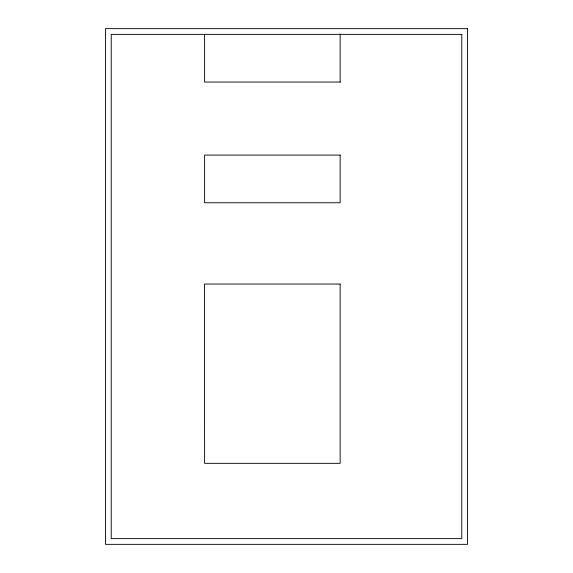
<?xml version="1.0" encoding="UTF-8"?>
<svg xmlns="http://www.w3.org/2000/svg" width="573" height="573" viewBox="0 0 573 573"><rect width="100%" height="100%" fill="white"/><g stroke="black" fill="none" stroke-linecap="round" stroke-linejoin="round"><path stroke-width="0.86" d="M340.147 82.046L204.59 82.046L204.59 34.366M340.147 34.015L340.147 82.304M467.489 28.65L105.511 28.65L105.511 544.35L467.489 544.35L467.489 28.65M461.774 34.366L111.226 34.366L111.226 538.634L461.774 538.634L461.774 34.366M340.147 155.09L204.59 155.09L204.59 202.763L340.147 202.763L340.147 155.09M340.147 284.05L204.54 284.05L204.59 463.335L340.147 463.335L340.147 284.05"/></g></svg>
